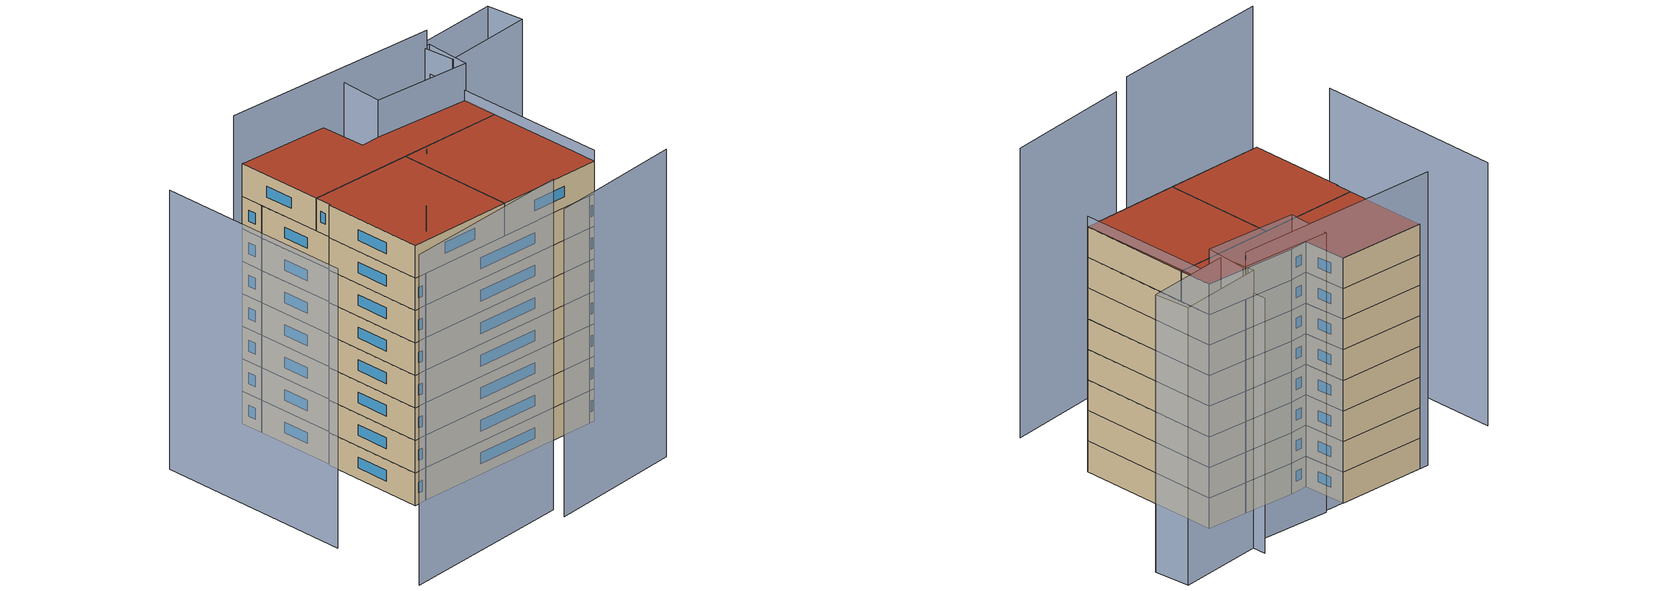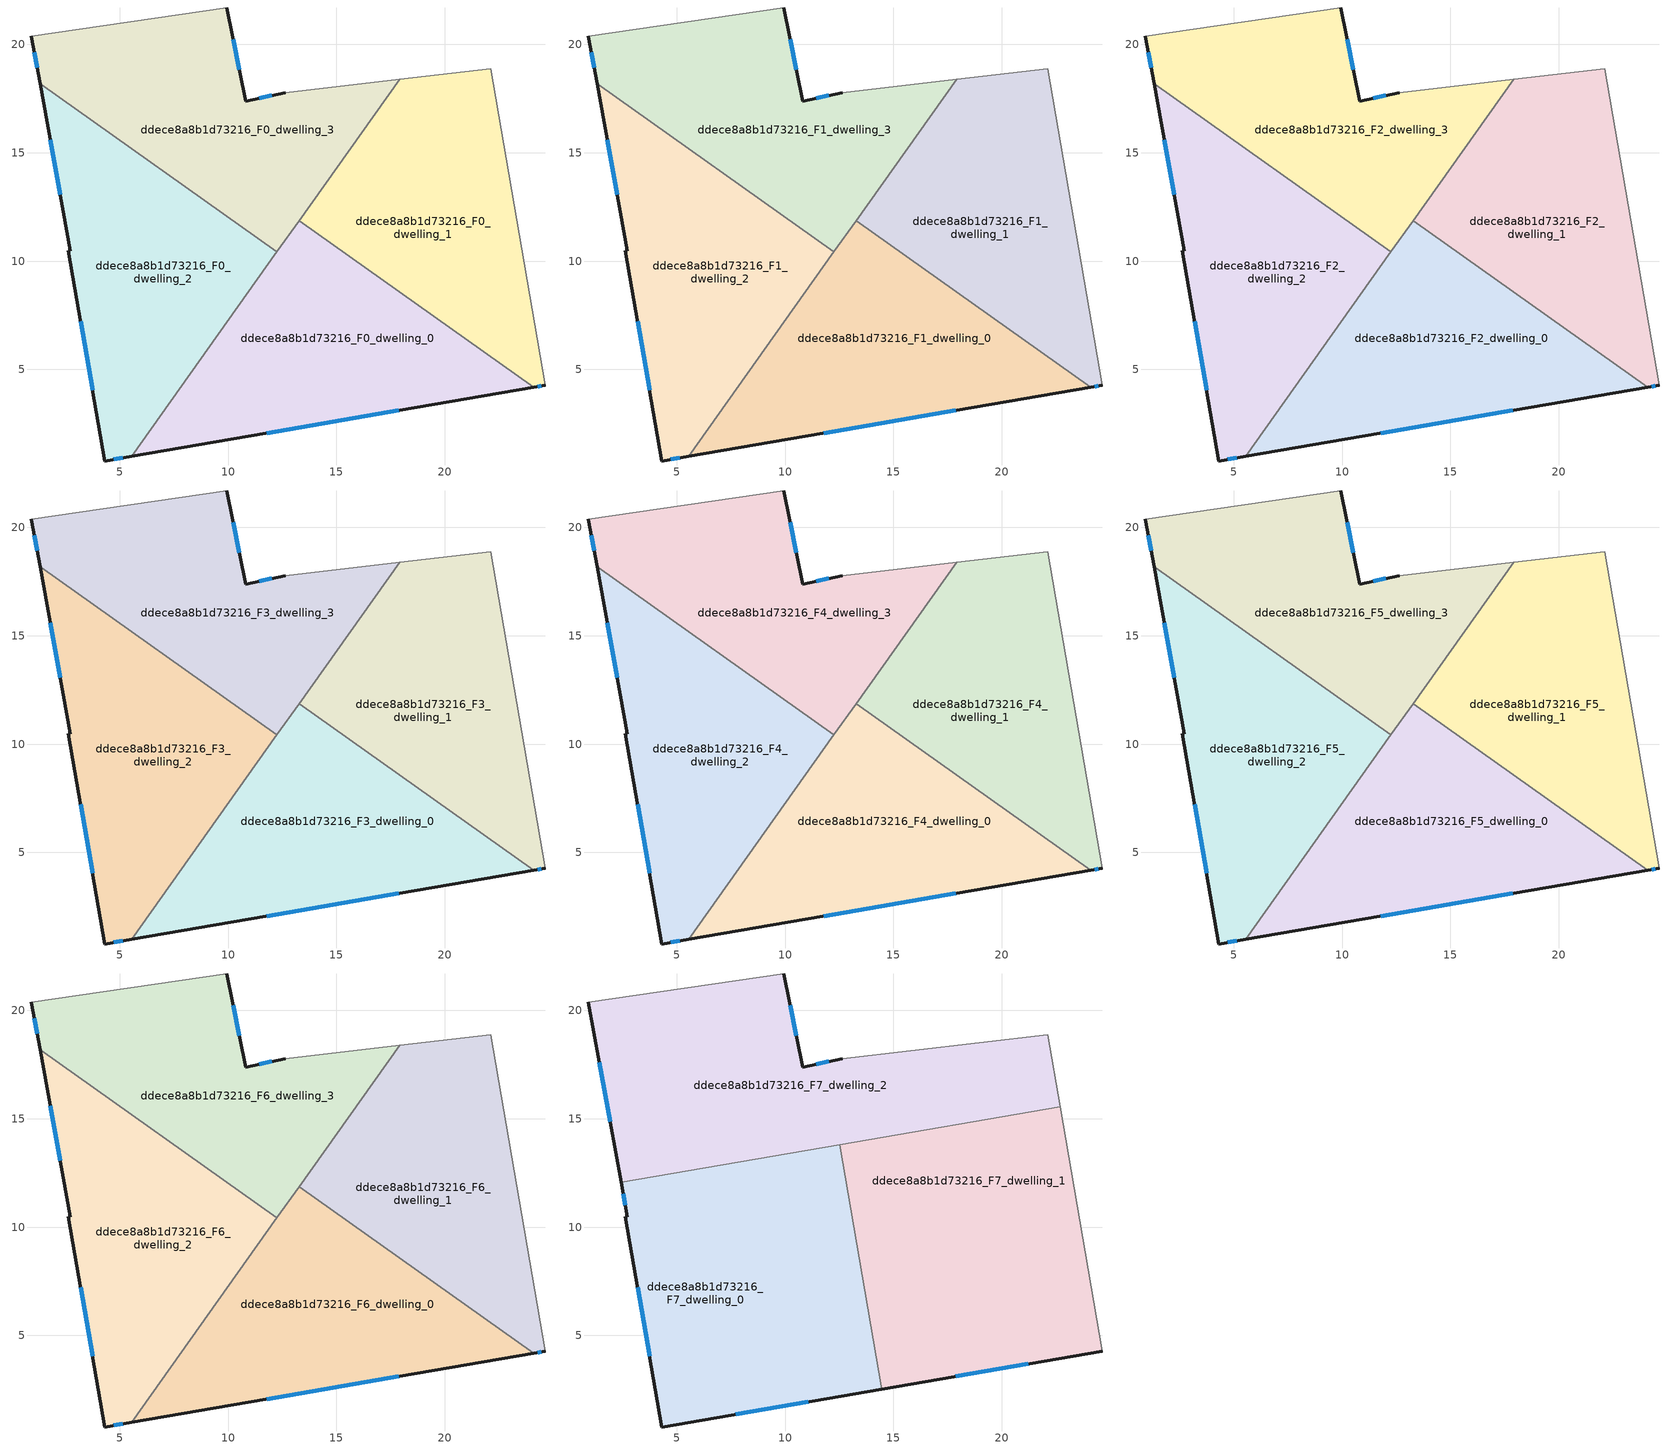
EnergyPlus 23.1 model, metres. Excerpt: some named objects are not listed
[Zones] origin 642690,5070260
ddece8a8b1d73216_F0_dwelling_0
 floor ground (EU_floor_Construction): 24.11,4.18 5.56,0.99 13.28,11.87 z0
 wall outside (EU_wall_Construction): 5.56,0.99 24.11,4.18 z0:3
 wall to ddece8a8b1d73216_F0_dwelling_1 (EU_wall_Construction): 24.11,4.18 13.28,11.87 z0:3
 wall to ddece8a8b1d73216_F0_dwelling_2 (EU_wall_Construction): 12.26,10.42 5.56,0.99 z0:3
 wall to ddece8a8b1d73216_F0_dwelling_3 (EU_wall_Construction): 13.28,11.87 12.26,10.42 z0:3
 window (EU_Window_Construction): 11.78,2.06 17.89,3.11 z1.01:1.99
ddece8a8b1d73216_F0_dwelling_1
 floor ground (EU_floor_Construction): 22.14,18.88 24.63,4.27 24.11,4.18 13.28,11.87 17.91,18.39 z0
 wall outside (EU_wall_Construction): 24.11,4.18 24.63,4.27 z0:3
 wall adiabatic (EU_wall_Construction): 24.63,4.27 22.14,18.88 17.91,18.39 z0:3
 wall to ddece8a8b1d73216_F0_dwelling_3 (EU_wall_Construction): 17.91,18.39 13.28,11.87 z0:3
 window (EU_Window_Construction): 24.28,4.21 24.46,4.24 z1.01:1.99
ddece8a8b1d73216_F0_dwelling_2
 floor ground (EU_floor_Construction): 12.26,10.42 5.56,0.99 4.32,0.77 2.62,10.48 2.72,10.48 1.32,18.19 z0
 wall outside (EU_wall_Construction): 1.32,18.19 2.72,10.48 2.62,10.48 4.32,0.77 5.56,0.99 z0:3
 wall to ddece8a8b1d73216_F0_dwelling_3 (EU_wall_Construction): 12.26,10.42 1.32,18.19 z0:3
 window (EU_Window_Construction): 1.79,15.6 2.25,13.06 / 4.73,0.84 5.14,0.91 / 3.19,7.22 3.75,4.03 z1.01:1.99
ddece8a8b1d73216_F0_dwelling_3
 floor ground (EU_floor_Construction): 17.91,18.39 12.26,10.42 1.32,18.19 0.92,20.39 9.93,21.68 10.83,17.38 12.63,17.78 z0
 wall outside (EU_wall_Construction): 0.92,20.39 1.32,18.19 / 12.63,17.78 10.83,17.38 9.93,21.68 z0:3
 wall adiabatic (EU_wall_Construction): 9.93,21.68 0.92,20.39 / 17.91,18.39 12.63,17.78 z0:3
 window (EU_Window_Construction): 1.05,19.65 1.19,18.93 / 10.53,18.82 10.23,20.24 / 12.02,17.65 11.43,17.52 z1.01:1.99
ddece8a8b1d73216_F1_dwelling_0
 floor to ddece8a8b1d73216_F0_dwelling_0 (EU_floor_Construction): 24.11,4.18 5.56,0.99 13.28,11.87 z3
 wall outside (EU_wall_Construction): 5.56,0.99 24.11,4.18 z3:6
 wall to ddece8a8b1d73216_F1_dwelling_1 (EU_wall_Construction): 24.11,4.18 13.28,11.87 z3:6
 wall to ddece8a8b1d73216_F1_dwelling_2 (EU_wall_Construction): 12.26,10.42 5.56,0.99 z3:6
 wall to ddece8a8b1d73216_F1_dwelling_3 (EU_wall_Construction): 13.28,11.87 12.26,10.42 z3:6
 window (EU_Window_Construction): 11.78,2.06 17.89,3.11 z4.01:4.99
ddece8a8b1d73216_F1_dwelling_1
 floor to ddece8a8b1d73216_F0_dwelling_1 (EU_floor_Construction): 22.14,18.88 24.63,4.27 24.11,4.18 13.28,11.87 17.91,18.39 z3
 wall outside (EU_wall_Construction): 24.11,4.18 24.63,4.27 z3:6
 wall adiabatic (EU_wall_Construction): 24.63,4.27 22.14,18.88 17.91,18.39 z3:6
 wall to ddece8a8b1d73216_F1_dwelling_3 (EU_wall_Construction): 17.91,18.39 13.28,11.87 z3:6
 window (EU_Window_Construction): 24.28,4.21 24.46,4.24 z4.01:4.99
ddece8a8b1d73216_F1_dwelling_2
 floor to ddece8a8b1d73216_F0_dwelling_2 (EU_floor_Construction): 12.26,10.42 5.56,0.99 4.32,0.77 2.62,10.48 2.72,10.48 1.32,18.19 z3
 wall outside (EU_wall_Construction): 1.32,18.19 2.72,10.48 2.62,10.48 4.32,0.77 5.56,0.99 z3:6
 wall to ddece8a8b1d73216_F1_dwelling_3 (EU_wall_Construction): 12.26,10.42 1.32,18.19 z3:6
 window (EU_Window_Construction): 1.79,15.6 2.25,13.06 / 4.73,0.84 5.14,0.91 / 3.19,7.22 3.75,4.03 z4.01:4.99
ddece8a8b1d73216_F1_dwelling_3
 floor to ddece8a8b1d73216_F0_dwelling_3 (EU_floor_Construction): 17.91,18.39 12.26,10.42 1.32,18.19 0.92,20.39 9.93,21.68 10.83,17.38 12.63,17.78 z3
 wall outside (EU_wall_Construction): 0.92,20.39 1.32,18.19 / 12.63,17.78 10.83,17.38 9.93,21.68 z3:6
 wall adiabatic (EU_wall_Construction): 9.93,21.68 0.92,20.39 / 17.91,18.39 12.63,17.78 z3:6
 window (EU_Window_Construction): 1.05,19.65 1.19,18.93 / 10.53,18.82 10.23,20.24 / 12.02,17.65 11.43,17.52 z4.01:4.99
ddece8a8b1d73216_F2_dwelling_0
 floor to ddece8a8b1d73216_F1_dwelling_0 (EU_floor_Construction): 24.11,4.18 5.56,0.99 13.28,11.87 z6
 wall outside (EU_wall_Construction): 5.56,0.99 24.11,4.18 z6:9
 wall to ddece8a8b1d73216_F2_dwelling_1 (EU_wall_Construction): 24.11,4.18 13.28,11.87 z6:9
 wall to ddece8a8b1d73216_F2_dwelling_2 (EU_wall_Construction): 12.26,10.42 5.56,0.99 z6:9
 wall to ddece8a8b1d73216_F2_dwelling_3 (EU_wall_Construction): 13.28,11.87 12.26,10.42 z6:9
 window (EU_Window_Construction): 11.78,2.06 17.89,3.11 z7.01:7.99
ddece8a8b1d73216_F2_dwelling_1
 floor to ddece8a8b1d73216_F1_dwelling_1 (EU_floor_Construction): 22.14,18.88 24.63,4.27 24.11,4.18 13.28,11.87 17.91,18.39 z6
 wall outside (EU_wall_Construction): 24.11,4.18 24.63,4.27 z6:9
 wall adiabatic (EU_wall_Construction): 24.63,4.27 22.14,18.88 17.91,18.39 z6:9
 wall to ddece8a8b1d73216_F2_dwelling_3 (EU_wall_Construction): 17.91,18.39 13.28,11.87 z6:9
 window (EU_Window_Construction): 24.28,4.21 24.46,4.24 z7.01:7.99
ddece8a8b1d73216_F2_dwelling_2
 floor to ddece8a8b1d73216_F1_dwelling_2 (EU_floor_Construction): 12.26,10.42 5.56,0.99 4.32,0.77 2.62,10.48 2.72,10.48 1.32,18.19 z6
 wall outside (EU_wall_Construction): 1.32,18.19 2.72,10.48 2.62,10.48 4.32,0.77 5.56,0.99 z6:9
 wall to ddece8a8b1d73216_F2_dwelling_3 (EU_wall_Construction): 12.26,10.42 1.32,18.19 z6:9
 window (EU_Window_Construction): 1.79,15.6 2.25,13.06 / 4.73,0.84 5.14,0.91 / 3.19,7.22 3.75,4.03 z7.01:7.99
ddece8a8b1d73216_F2_dwelling_3
 floor to ddece8a8b1d73216_F1_dwelling_3 (EU_floor_Construction): 17.91,18.39 12.26,10.42 1.32,18.19 0.92,20.39 9.93,21.68 10.83,17.38 12.63,17.78 z6
 wall outside (EU_wall_Construction): 0.92,20.39 1.32,18.19 / 12.63,17.78 10.83,17.38 9.93,21.68 z6:9
 wall adiabatic (EU_wall_Construction): 9.93,21.68 0.92,20.39 / 17.91,18.39 12.63,17.78 z6:9
 window (EU_Window_Construction): 1.05,19.65 1.19,18.93 / 10.53,18.82 10.23,20.24 / 12.02,17.65 11.43,17.52 z7.01:7.99
ddece8a8b1d73216_F3_dwelling_0
 floor to ddece8a8b1d73216_F2_dwelling_0 (EU_floor_Construction): 24.11,4.18 5.56,0.99 13.28,11.87 z9
 wall outside (EU_wall_Construction): 5.56,0.99 24.11,4.18 z9:12
 wall to ddece8a8b1d73216_F3_dwelling_1 (EU_wall_Construction): 24.11,4.18 13.28,11.87 z9:12
 wall to ddece8a8b1d73216_F3_dwelling_2 (EU_wall_Construction): 12.26,10.42 5.56,0.99 z9:12
 wall to ddece8a8b1d73216_F3_dwelling_3 (EU_wall_Construction): 13.28,11.87 12.26,10.42 z9:12
 window (EU_Window_Construction): 11.78,2.06 17.89,3.11 z10.01:10.99
ddece8a8b1d73216_F3_dwelling_1
 floor to ddece8a8b1d73216_F2_dwelling_1 (EU_floor_Construction): 22.14,18.88 24.63,4.27 24.11,4.18 13.28,11.87 17.91,18.39 z9
 wall outside (EU_wall_Construction): 24.11,4.18 24.63,4.27 z9:12
 wall adiabatic (EU_wall_Construction): 24.63,4.27 22.14,18.88 17.91,18.39 z9:12
 wall to ddece8a8b1d73216_F3_dwelling_3 (EU_wall_Construction): 17.91,18.39 13.28,11.87 z9:12
 window (EU_Window_Construction): 24.28,4.21 24.46,4.24 z10.01:10.99
ddece8a8b1d73216_F3_dwelling_2
 floor to ddece8a8b1d73216_F2_dwelling_2 (EU_floor_Construction): 12.26,10.42 5.56,0.99 4.32,0.77 2.62,10.48 2.72,10.48 1.32,18.19 z9
 wall outside (EU_wall_Construction): 1.32,18.19 2.72,10.48 2.62,10.48 4.32,0.77 5.56,0.99 z9:12
 wall to ddece8a8b1d73216_F3_dwelling_3 (EU_wall_Construction): 12.26,10.42 1.32,18.19 z9:12
 window (EU_Window_Construction): 1.79,15.6 2.25,13.06 / 4.73,0.84 5.14,0.91 / 3.19,7.22 3.75,4.03 z10.01:10.99
ddece8a8b1d73216_F3_dwelling_3
 floor to ddece8a8b1d73216_F2_dwelling_3 (EU_floor_Construction): 17.91,18.39 12.26,10.42 1.32,18.19 0.92,20.39 9.93,21.68 10.83,17.38 12.63,17.78 z9
 wall outside (EU_wall_Construction): 0.92,20.39 1.32,18.19 / 12.63,17.78 10.83,17.38 9.93,21.68 z9:12
 wall adiabatic (EU_wall_Construction): 9.93,21.68 0.92,20.39 / 17.91,18.39 12.63,17.78 z9:12
 window (EU_Window_Construction): 1.05,19.65 1.19,18.93 / 10.53,18.82 10.23,20.24 / 12.02,17.65 11.43,17.52 z10.01:10.99
ddece8a8b1d73216_F4_dwelling_0
 floor to ddece8a8b1d73216_F3_dwelling_0 (EU_floor_Construction): 24.11,4.18 5.56,0.99 13.28,11.87 z12
 wall outside (EU_wall_Construction): 5.56,0.99 24.11,4.18 z12:15
 wall to ddece8a8b1d73216_F4_dwelling_1 (EU_wall_Construction): 24.11,4.18 13.28,11.87 z12:15
 wall to ddece8a8b1d73216_F4_dwelling_2 (EU_wall_Construction): 12.26,10.42 5.56,0.99 z12:15
 wall to ddece8a8b1d73216_F4_dwelling_3 (EU_wall_Construction): 13.28,11.87 12.26,10.42 z12:15
 window (EU_Window_Construction): 11.78,2.06 17.89,3.11 z13.01:13.99
ddece8a8b1d73216_F4_dwelling_1
 floor to ddece8a8b1d73216_F3_dwelling_1 (EU_floor_Construction): 22.14,18.88 24.63,4.27 24.11,4.18 13.28,11.87 17.91,18.39 z12
 wall outside (EU_wall_Construction): 24.11,4.18 24.63,4.27 z12:15
 wall adiabatic (EU_wall_Construction): 24.63,4.27 22.14,18.88 17.91,18.39 z12:15
 wall to ddece8a8b1d73216_F4_dwelling_3 (EU_wall_Construction): 17.91,18.39 13.28,11.87 z12:15
 window (EU_Window_Construction): 24.28,4.21 24.46,4.24 z13.01:13.99
ddece8a8b1d73216_F4_dwelling_2
 floor to ddece8a8b1d73216_F3_dwelling_2 (EU_floor_Construction): 12.26,10.42 5.56,0.99 4.32,0.77 2.62,10.48 2.72,10.48 1.32,18.19 z12
 wall outside (EU_wall_Construction): 1.32,18.19 2.72,10.48 2.62,10.48 4.32,0.77 5.56,0.99 z12:15
 wall to ddece8a8b1d73216_F4_dwelling_3 (EU_wall_Construction): 12.26,10.42 1.32,18.19 z12:15
 window (EU_Window_Construction): 1.79,15.6 2.25,13.06 / 4.73,0.84 5.14,0.91 / 3.19,7.22 3.75,4.03 z13.01:13.99
ddece8a8b1d73216_F4_dwelling_3
 floor to ddece8a8b1d73216_F3_dwelling_3 (EU_floor_Construction): 17.91,18.39 12.26,10.42 1.32,18.19 0.92,20.39 9.93,21.68 10.83,17.38 12.63,17.78 z12
 wall outside (EU_wall_Construction): 0.92,20.39 1.32,18.19 / 12.63,17.78 10.83,17.38 9.93,21.68 z12:15
 wall adiabatic (EU_wall_Construction): 9.93,21.68 0.92,20.39 / 17.91,18.39 12.63,17.78 z12:15
 window (EU_Window_Construction): 1.05,19.65 1.19,18.93 / 10.53,18.82 10.23,20.24 / 12.02,17.65 11.43,17.52 z13.01:13.99
ddece8a8b1d73216_F5_dwelling_0
 floor to ddece8a8b1d73216_F4_dwelling_0 (EU_floor_Construction): 24.11,4.18 5.56,0.99 13.28,11.87 z15
 wall outside (EU_wall_Construction): 5.56,0.99 24.11,4.18 z15:18
 wall to ddece8a8b1d73216_F5_dwelling_1 (EU_wall_Construction): 24.11,4.18 13.28,11.87 z15:18
 wall to ddece8a8b1d73216_F5_dwelling_2 (EU_wall_Construction): 12.26,10.42 5.56,0.99 z15:18
 wall to ddece8a8b1d73216_F5_dwelling_3 (EU_wall_Construction): 13.28,11.87 12.26,10.42 z15:18
 window (EU_Window_Construction): 11.78,2.06 17.89,3.11 z16.01:16.99
ddece8a8b1d73216_F5_dwelling_1
 floor to ddece8a8b1d73216_F4_dwelling_1 (EU_floor_Construction): 22.14,18.88 24.63,4.27 24.11,4.18 13.28,11.87 17.91,18.39 z15
 wall outside (EU_wall_Construction): 24.11,4.18 24.63,4.27 z15:18
 wall adiabatic (EU_wall_Construction): 24.63,4.27 22.14,18.88 17.91,18.39 z15:18
 wall to ddece8a8b1d73216_F5_dwelling_3 (EU_wall_Construction): 17.91,18.39 13.28,11.87 z15:18
 window (EU_Window_Construction): 24.28,4.21 24.46,4.24 z16.01:16.99
ddece8a8b1d73216_F5_dwelling_2
 floor to ddece8a8b1d73216_F4_dwelling_2 (EU_floor_Construction): 12.26,10.42 5.56,0.99 4.32,0.77 2.62,10.48 2.72,10.48 1.32,18.19 z15
 wall outside (EU_wall_Construction): 1.32,18.19 2.72,10.48 2.62,10.48 4.32,0.77 5.56,0.99 z15:18
 wall to ddece8a8b1d73216_F5_dwelling_3 (EU_wall_Construction): 12.26,10.42 1.32,18.19 z15:18
 window (EU_Window_Construction): 1.79,15.6 2.25,13.06 / 4.73,0.84 5.14,0.91 / 3.19,7.22 3.75,4.03 z16.01:16.99
ddece8a8b1d73216_F5_dwelling_3
 floor to ddece8a8b1d73216_F4_dwelling_3 (EU_floor_Construction): 17.91,18.39 12.26,10.42 1.32,18.19 0.92,20.39 9.93,21.68 10.83,17.38 12.63,17.78 z15
 wall outside (EU_wall_Construction): 0.92,20.39 1.32,18.19 / 12.63,17.78 10.83,17.38 9.93,21.68 z15:18
 wall adiabatic (EU_wall_Construction): 9.93,21.68 0.92,20.39 / 17.91,18.39 12.63,17.78 z15:18
 window (EU_Window_Construction): 1.05,19.65 1.19,18.93 / 10.53,18.82 10.23,20.24 / 12.02,17.65 11.43,17.52 z16.01:16.99
ddece8a8b1d73216_F6_dwelling_0
 floor to ddece8a8b1d73216_F5_dwelling_0 (EU_floor_Construction): 24.11,4.18 5.56,0.99 13.28,11.87 z18
 wall outside (EU_wall_Construction): 5.56,0.99 24.11,4.18 z18:21
 wall to ddece8a8b1d73216_F6_dwelling_1 (EU_wall_Construction): 24.11,4.18 13.28,11.87 z18:21
 wall to ddece8a8b1d73216_F6_dwelling_2 (EU_wall_Construction): 12.26,10.42 5.56,0.99 z18:21
 wall to ddece8a8b1d73216_F6_dwelling_3 (EU_wall_Construction): 13.28,11.87 12.26,10.42 z18:21
 window (EU_Window_Construction): 11.78,2.06 17.89,3.11 z19.01:19.99
 ceiling adiabatic (EU_roof_Construction): 14.47,2.52 12.95,11.4 5.56,0.99 z21
ddece8a8b1d73216_F6_dwelling_1
 floor to ddece8a8b1d73216_F5_dwelling_1 (EU_floor_Construction): 22.14,18.88 24.63,4.27 24.11,4.18 13.28,11.87 17.91,18.39 z18
 wall outside (EU_wall_Construction): 24.11,4.18 24.63,4.27 z18:21
 wall adiabatic (EU_wall_Construction): 24.63,4.27 22.14,18.88 17.91,18.39 z18:21
 wall to ddece8a8b1d73216_F6_dwelling_3 (EU_wall_Construction): 17.91,18.39 13.28,11.87 z18:21
 window (EU_Window_Construction): 24.28,4.21 24.46,4.24 z19.01:19.99
ddece8a8b1d73216_F6_dwelling_2
 floor to ddece8a8b1d73216_F5_dwelling_2 (EU_floor_Construction): 12.26,10.42 5.56,0.99 4.32,0.77 2.62,10.48 2.72,10.48 1.32,18.19 z18
 wall outside (EU_wall_Construction): 1.32,18.19 2.72,10.48 2.62,10.48 4.32,0.77 5.56,0.99 z18:21
 wall to ddece8a8b1d73216_F6_dwelling_3 (EU_wall_Construction): 12.26,10.42 1.32,18.19 z18:21
 window (EU_Window_Construction): 1.79,15.6 2.25,13.06 / 4.73,0.84 5.14,0.91 / 3.19,7.22 3.75,4.03 z19.01:19.99
ddece8a8b1d73216_F6_dwelling_3
 floor to ddece8a8b1d73216_F5_dwelling_3 (EU_floor_Construction): 17.91,18.39 12.26,10.42 1.32,18.19 0.92,20.39 9.93,21.68 10.83,17.38 12.63,17.78 z18
 wall outside (EU_wall_Construction): 0.92,20.39 1.32,18.19 / 12.63,17.78 10.83,17.38 9.93,21.68 z18:21
 wall adiabatic (EU_wall_Construction): 9.93,21.68 0.92,20.39 / 17.91,18.39 12.63,17.78 z18:21
 window (EU_Window_Construction): 1.05,19.65 1.19,18.93 / 10.53,18.82 10.23,20.24 / 12.02,17.65 11.43,17.52 z19.01:19.99
ddece8a8b1d73216_F7_dwelling_0
 floor to ddece8a8b1d73216_F6_dwelling_2 (EU_floor_Construction): 12.26,10.42 5.56,0.99 4.32,0.77 2.62,10.48 2.72,10.48 2.43,12.08 8.47,13.11 z21
 floor to ddece8a8b1d73216_F6_dwelling_3 (EU_floor_Construction): 12.54,13.81 12.95,11.4 12.26,10.42 8.47,13.11 z21
 floor adiabatic (EU_floor_Construction): 12.95,11.4 14.47,2.52 4.32,0.77 5.56,0.99 z21
 wall outside (EU_wall_Construction): 2.43,12.08 2.72,10.48 2.62,10.48 4.32,0.77 14.47,2.52 z21:24
 wall to ddece8a8b1d73216_F7_dwelling_1 (EU_wall_Construction): 14.47,2.52 12.54,13.81 z21:24
 wall to ddece8a8b1d73216_F7_dwelling_2 (EU_wall_Construction): 12.54,13.81 2.43,12.08 z21:24
 window (EU_Window_Construction): 2.53,11.54 2.62,11.01 / 7.72,1.36 11.07,1.93 / 3.19,7.22 3.75,4.03 z22.01:22.99
 roof outside (EU_roof_Construction): 14.47,2.52 12.54,13.81 2.43,12.08 2.72,10.48 2.62,10.48 4.32,0.77 z24
ddece8a8b1d73216_F7_dwelling_1
 floor to ddece8a8b1d73216_F6_dwelling_0 (EU_floor_Construction): 24.11,4.18 14.47,2.52 12.95,11.4 13.28,11.87 z21
 floor to ddece8a8b1d73216_F6_dwelling_1 (EU_floor_Construction): 22.7,15.55 24.63,4.27 24.11,4.18 13.28,11.87 14.96,14.23 z21
 floor to ddece8a8b1d73216_F6_dwelling_3 (EU_floor_Construction): 14.96,14.23 12.95,11.4 12.54,13.81 z21
 wall outside (EU_wall_Construction): 14.47,2.52 24.63,4.27 z21:24
 wall adiabatic (EU_wall_Construction): 24.63,4.27 22.7,15.55 z21:24
 wall to ddece8a8b1d73216_F7_dwelling_2 (EU_wall_Construction): 22.7,15.55 12.54,13.81 z21:24
 window (EU_Window_Construction): 17.88,3.11 21.23,3.68 z22.01:22.99
 roof outside (EU_roof_Construction): 24.63,4.27 22.7,15.55 12.54,13.81 14.47,2.52 z24
ddece8a8b1d73216_F7_dwelling_2
 floor to ddece8a8b1d73216_F6_dwelling_1 (EU_floor_Construction): 22.14,18.88 22.7,15.55 14.96,14.23 17.91,18.39 z21
 floor to ddece8a8b1d73216_F6_dwelling_3 (EU_floor_Construction): 17.91,18.39 14.96,14.23 8.47,13.11 1.32,18.19 0.92,20.39 9.93,21.68 10.83,17.38 12.63,17.78 z21
 floor to ddece8a8b1d73216_F6_dwelling_2 (EU_floor_Construction): 8.47,13.11 2.43,12.08 1.32,18.19 z21
 wall outside (EU_wall_Construction): 0.92,20.39 2.43,12.08 / 12.63,17.78 10.83,17.38 9.93,21.68 z21:24
 wall adiabatic (EU_wall_Construction): 22.7,15.55 22.14,18.88 12.63,17.78 / 9.93,21.68 0.92,20.39 z21:24
 window (EU_Window_Construction): 1.43,17.6 1.92,14.86 / 10.53,18.82 10.23,20.24 / 12.02,17.65 11.43,17.52 z22.01:22.99
 roof outside (EU_roof_Construction): 22.7,15.55 22.14,18.88 12.63,17.78 10.83,17.38 9.93,21.68 0.92,20.39 2.43,12.08 z24
shading: -3.29,-10.63 13.09,-6.32 z0:30.5; 13.12,-7.84 25.87,-4.13 z0:28.4; 24.64,4.26 20.79,25.33 z0:25; 22.14,18.88 12.63,17.78 / 12.63,17.78 12.12,22.22 / 12.12,22.22 21.62,23.32 / 21.62,23.32 22.14,18.88 z0:27.4; 20.94,23.9 29.53,26.23 / 29.53,26.23 30.48,22.73 / 30.48,22.73 21.89,20.4 / 21.89,20.4 20.94,23.9 z0:27.2; 21.34,23.28 -0.02,20.25 z0:28.8; -8.41,17.35 -5.09,-1.63 z0:25.8
[Building]
EU S2 Campaign: North Axis=0; Terrain=City; Solar Distribution=FullExterior
[Site:Location]
Lyon-Bron: Latitude=45.75; Longitude=5; Time Zone=1; Elevation=198
[SizingPeriod:WeatherFileDays]
AnnualSizingPeriod: Begin Month=1; Begin Day of Month=1; End Month=12; End Day of Month=31; Day of Week for Start Day=Monday; Use Weather File Daylight Saving Period=No; Use Weather File Rain and Snow Indicators=No
[MATERIAL]
EU_InternalMass_Material: Roughness=MediumRough; Thickness=0.1; Conductivity=1; Density=1800; Specific Heat=900; Thermal Absorptance=0.9; Solar Absorptance=0.7; Visible Absorptance=0.7
[MATERIAL:NOMASS] Roughness=MediumRough; Thermal Absorptance=0.9; Solar Absorptance=0.7; Visible Absorptance=0.7
Name | Thermal Resistance
EU_wall_NoMass | 2.13739
EU_roof_NoMass | 2.58516
EU_floor_NoMass | 2.09377
[WINDOWMATERIAL:SIMPLEGLAZINGSYSTEM]
EU_Window_SimpleGlazing: UFactor=1.70574; Solar Heat Gain Coefficient=0.63; Visible Transmittance=0.63
[CONSTRUCTION]
EU_wall_Construction: EU_wall_NoMass
EU_roof_Construction: EU_roof_NoMass
EU_floor_Construction: EU_floor_NoMass
EU_InternalMass_Construction: EU_InternalMass_Material
EU_Window_Construction: EU_Window_SimpleGlazing
[ZONE] Type=1; Multiplier=1; Ceiling Height=autocalculate; Floor Area=autocalculate; Part of Total Floor Area=Yes
Name | Volume
ddece8a8b1d73216_F0_dwelling_0; ddece8a8b1d73216_F1_dwelling_0; ddece8a8b1d73216_F2_dwelling_0; ddece8a8b1d73216_F3_dwelling_0; ddece8a8b1d73216_F4_dwelling_0; ddece8a8b1d73216_F5_dwelling_0; ddece8a8b1d73216_F6_dwelling_0 | 265.809
ddece8a8b1d73216_F7_dwelling_0 | 354.404
ddece8a8b1d73216_F0_dwelling_1; ddece8a8b1d73216_F1_dwelling_1; ddece8a8b1d73216_F2_dwelling_1; ddece8a8b1d73216_F3_dwelling_1; ddece8a8b1d73216_F4_dwelling_1; ddece8a8b1d73216_F5_dwelling_1; ddece8a8b1d73216_F6_dwelling_1 | 265.81
ddece8a8b1d73216_F7_dwelling_1 | 354.42
ddece8a8b1d73216_F0_dwelling_2; ddece8a8b1d73216_F1_dwelling_2; ddece8a8b1d73216_F2_dwelling_2; ddece8a8b1d73216_F3_dwelling_2; ddece8a8b1d73216_F4_dwelling_2; ddece8a8b1d73216_F5_dwelling_2; ddece8a8b1d73216_F6_dwelling_2 | 265.792
ddece8a8b1d73216_F7_dwelling_2 | 354.426
ddece8a8b1d73216_F0_dwelling_3; ddece8a8b1d73216_F1_dwelling_3; ddece8a8b1d73216_F2_dwelling_3; ddece8a8b1d73216_F3_dwelling_3; ddece8a8b1d73216_F4_dwelling_3; ddece8a8b1d73216_F5_dwelling_3; ddece8a8b1d73216_F6_dwelling_3 | 265.813
[INTERNALMASS] Construction=EU_InternalMass_Construction
Name | Zone or ZoneList | Surface Area
ddece8a8b1d73216_F0_dwelling_0_EU_InternalMass | ddece8a8b1d73216_F0_dwelling_0 | 88.603
ddece8a8b1d73216_F0_dwelling_1_EU_InternalMass | ddece8a8b1d73216_F0_dwelling_1 | 88.6034
ddece8a8b1d73216_F0_dwelling_2_EU_InternalMass | ddece8a8b1d73216_F0_dwelling_2 | 88.5973
ddece8a8b1d73216_F0_dwelling_3_EU_InternalMass | ddece8a8b1d73216_F0_dwelling_3 | 88.6043
ddece8a8b1d73216_F1_dwelling_0_EU_InternalMass | ddece8a8b1d73216_F1_dwelling_0 | 88.603
ddece8a8b1d73216_F1_dwelling_1_EU_InternalMass | ddece8a8b1d73216_F1_dwelling_1 | 88.6034
ddece8a8b1d73216_F1_dwelling_2_EU_InternalMass | ddece8a8b1d73216_F1_dwelling_2 | 88.5973
ddece8a8b1d73216_F1_dwelling_3_EU_InternalMass | ddece8a8b1d73216_F1_dwelling_3 | 88.6043
ddece8a8b1d73216_F2_dwelling_0_EU_InternalMass | ddece8a8b1d73216_F2_dwelling_0 | 88.603
ddece8a8b1d73216_F2_dwelling_1_EU_InternalMass | ddece8a8b1d73216_F2_dwelling_1 | 88.6034
ddece8a8b1d73216_F2_dwelling_2_EU_InternalMass | ddece8a8b1d73216_F2_dwelling_2 | 88.5973
ddece8a8b1d73216_F2_dwelling_3_EU_InternalMass | ddece8a8b1d73216_F2_dwelling_3 | 88.6043
ddece8a8b1d73216_F3_dwelling_0_EU_InternalMass | ddece8a8b1d73216_F3_dwelling_0 | 88.603
ddece8a8b1d73216_F3_dwelling_1_EU_InternalMass | ddece8a8b1d73216_F3_dwelling_1 | 88.6034
ddece8a8b1d73216_F3_dwelling_2_EU_InternalMass | ddece8a8b1d73216_F3_dwelling_2 | 88.5973
ddece8a8b1d73216_F3_dwelling_3_EU_InternalMass | ddece8a8b1d73216_F3_dwelling_3 | 88.6043
ddece8a8b1d73216_F4_dwelling_0_EU_InternalMass | ddece8a8b1d73216_F4_dwelling_0 | 88.603
ddece8a8b1d73216_F4_dwelling_1_EU_InternalMass | ddece8a8b1d73216_F4_dwelling_1 | 88.6034
ddece8a8b1d73216_F4_dwelling_2_EU_InternalMass | ddece8a8b1d73216_F4_dwelling_2 | 88.5973
ddece8a8b1d73216_F4_dwelling_3_EU_InternalMass | ddece8a8b1d73216_F4_dwelling_3 | 88.6043
ddece8a8b1d73216_F5_dwelling_0_EU_InternalMass | ddece8a8b1d73216_F5_dwelling_0 | 88.603
ddece8a8b1d73216_F5_dwelling_1_EU_InternalMass | ddece8a8b1d73216_F5_dwelling_1 | 88.6034
ddece8a8b1d73216_F5_dwelling_2_EU_InternalMass | ddece8a8b1d73216_F5_dwelling_2 | 88.5973
ddece8a8b1d73216_F5_dwelling_3_EU_InternalMass | ddece8a8b1d73216_F5_dwelling_3 | 88.6043
ddece8a8b1d73216_F6_dwelling_0_EU_InternalMass | ddece8a8b1d73216_F6_dwelling_0 | 88.603
ddece8a8b1d73216_F6_dwelling_1_EU_InternalMass | ddece8a8b1d73216_F6_dwelling_1 | 88.6034
ddece8a8b1d73216_F6_dwelling_2_EU_InternalMass | ddece8a8b1d73216_F6_dwelling_2 | 88.5973
ddece8a8b1d73216_F6_dwelling_3_EU_InternalMass | ddece8a8b1d73216_F6_dwelling_3 | 88.6043
ddece8a8b1d73216_F7_dwelling_0_EU_InternalMass | ddece8a8b1d73216_F7_dwelling_0 | 118.136
ddece8a8b1d73216_F7_dwelling_1_EU_InternalMass | ddece8a8b1d73216_F7_dwelling_1 | 118.141
ddece8a8b1d73216_F7_dwelling_2_EU_InternalMass | ddece8a8b1d73216_F7_dwelling_2 | 118.142
[OTHEREQUIPMENT] Fuel Type=Electricity; Design Level Calculation Method=Watts/Area; Power per Zone Floor Area=1; Fraction Latent=0; Fraction Radiant=0; Fraction Lost=0; Carbon Dioxide Generation Rate=0; EndUse Subcategory=EU_Step8_InternalGains
Name | Zone or ZoneList or Space or SpaceList | Schedule
EU_Step8_InternalGain_ddece8a8b1d73216_F0_dwelling_0_f000 | ddece8a8b1d73216_F0_dwelling_0 | EU_Step8_GainSchedule_ddece8a8b1d73216_F0_dwelling_0_f000
EU_Step8_InternalGain_ddece8a8b1d73216_F0_dwelling_1_f000 | ddece8a8b1d73216_F0_dwelling_1 | EU_Step8_GainSchedule_ddece8a8b1d73216_F0_dwelling_1_f000
EU_Step8_InternalGain_ddece8a8b1d73216_F0_dwelling_2_f000 | ddece8a8b1d73216_F0_dwelling_2 | EU_Step8_GainSchedule_ddece8a8b1d73216_F0_dwelling_2_f000
EU_Step8_InternalGain_ddece8a8b1d73216_F0_dwelling_3_f000 | ddece8a8b1d73216_F0_dwelling_3 | EU_Step8_GainSchedule_ddece8a8b1d73216_F0_dwelling_3_f000
EU_Step8_InternalGain_ddece8a8b1d73216_F1_dwelling_0_f000 | ddece8a8b1d73216_F1_dwelling_0 | EU_Step8_GainSchedule_ddece8a8b1d73216_F1_dwelling_0_f000
EU_Step8_InternalGain_ddece8a8b1d73216_F1_dwelling_1_f000 | ddece8a8b1d73216_F1_dwelling_1 | EU_Step8_GainSchedule_ddece8a8b1d73216_F1_dwelling_1_f000
EU_Step8_InternalGain_ddece8a8b1d73216_F1_dwelling_2_f000 | ddece8a8b1d73216_F1_dwelling_2 | EU_Step8_GainSchedule_ddece8a8b1d73216_F1_dwelling_2_f000
EU_Step8_InternalGain_ddece8a8b1d73216_F1_dwelling_3_f000 | ddece8a8b1d73216_F1_dwelling_3 | EU_Step8_GainSchedule_ddece8a8b1d73216_F1_dwelling_3_f000
EU_Step8_InternalGain_ddece8a8b1d73216_F2_dwelling_0_f000 | ddece8a8b1d73216_F2_dwelling_0 | EU_Step8_GainSchedule_ddece8a8b1d73216_F2_dwelling_0_f000
EU_Step8_InternalGain_ddece8a8b1d73216_F2_dwelling_1_f000 | ddece8a8b1d73216_F2_dwelling_1 | EU_Step8_GainSchedule_ddece8a8b1d73216_F2_dwelling_1_f000
EU_Step8_InternalGain_ddece8a8b1d73216_F2_dwelling_2_f000 | ddece8a8b1d73216_F2_dwelling_2 | EU_Step8_GainSchedule_ddece8a8b1d73216_F2_dwelling_2_f000
EU_Step8_InternalGain_ddece8a8b1d73216_F2_dwelling_3_f000 | ddece8a8b1d73216_F2_dwelling_3 | EU_Step8_GainSchedule_ddece8a8b1d73216_F2_dwelling_3_f000
EU_Step8_InternalGain_ddece8a8b1d73216_F3_dwelling_0_f000 | ddece8a8b1d73216_F3_dwelling_0 | EU_Step8_GainSchedule_ddece8a8b1d73216_F3_dwelling_0_f000
EU_Step8_InternalGain_ddece8a8b1d73216_F3_dwelling_1_f000 | ddece8a8b1d73216_F3_dwelling_1 | EU_Step8_GainSchedule_ddece8a8b1d73216_F3_dwelling_1_f000
EU_Step8_InternalGain_ddece8a8b1d73216_F3_dwelling_2_f000 | ddece8a8b1d73216_F3_dwelling_2 | EU_Step8_GainSchedule_ddece8a8b1d73216_F3_dwelling_2_f000
EU_Step8_InternalGain_ddece8a8b1d73216_F3_dwelling_3_f000 | ddece8a8b1d73216_F3_dwelling_3 | EU_Step8_GainSchedule_ddece8a8b1d73216_F3_dwelling_3_f000
EU_Step8_InternalGain_ddece8a8b1d73216_F4_dwelling_0_f000 | ddece8a8b1d73216_F4_dwelling_0 | EU_Step8_GainSchedule_ddece8a8b1d73216_F4_dwelling_0_f000
EU_Step8_InternalGain_ddece8a8b1d73216_F4_dwelling_1_f000 | ddece8a8b1d73216_F4_dwelling_1 | EU_Step8_GainSchedule_ddece8a8b1d73216_F4_dwelling_1_f000
EU_Step8_InternalGain_ddece8a8b1d73216_F4_dwelling_2_f000 | ddece8a8b1d73216_F4_dwelling_2 | EU_Step8_GainSchedule_ddece8a8b1d73216_F4_dwelling_2_f000
EU_Step8_InternalGain_ddece8a8b1d73216_F4_dwelling_3_f000 | ddece8a8b1d73216_F4_dwelling_3 | EU_Step8_GainSchedule_ddece8a8b1d73216_F4_dwelling_3_f000
EU_Step8_InternalGain_ddece8a8b1d73216_F5_dwelling_0_f000 | ddece8a8b1d73216_F5_dwelling_0 | EU_Step8_GainSchedule_ddece8a8b1d73216_F5_dwelling_0_f000
EU_Step8_InternalGain_ddece8a8b1d73216_F5_dwelling_1_f000 | ddece8a8b1d73216_F5_dwelling_1 | EU_Step8_GainSchedule_ddece8a8b1d73216_F5_dwelling_1_f000
EU_Step8_InternalGain_ddece8a8b1d73216_F5_dwelling_2_f000 | ddece8a8b1d73216_F5_dwelling_2 | EU_Step8_GainSchedule_ddece8a8b1d73216_F5_dwelling_2_f000
EU_Step8_InternalGain_ddece8a8b1d73216_F5_dwelling_3_f000 | ddece8a8b1d73216_F5_dwelling_3 | EU_Step8_GainSchedule_ddece8a8b1d73216_F5_dwelling_3_f000
EU_Step8_InternalGain_ddece8a8b1d73216_F6_dwelling_0_f000 | ddece8a8b1d73216_F6_dwelling_0 | EU_Step8_GainSchedule_ddece8a8b1d73216_F6_dwelling_0_f000
EU_Step8_InternalGain_ddece8a8b1d73216_F6_dwelling_1_f000 | ddece8a8b1d73216_F6_dwelling_1 | EU_Step8_GainSchedule_ddece8a8b1d73216_F6_dwelling_1_f000
EU_Step8_InternalGain_ddece8a8b1d73216_F6_dwelling_2_f000 | ddece8a8b1d73216_F6_dwelling_2 | EU_Step8_GainSchedule_ddece8a8b1d73216_F6_dwelling_2_f000
EU_Step8_InternalGain_ddece8a8b1d73216_F6_dwelling_3_f000 | ddece8a8b1d73216_F6_dwelling_3 | EU_Step8_GainSchedule_ddece8a8b1d73216_F6_dwelling_3_f000
EU_Step8_InternalGain_ddece8a8b1d73216_F7_dwelling_0_f000 | ddece8a8b1d73216_F7_dwelling_0 | EU_Step8_GainSchedule_ddece8a8b1d73216_F7_dwelling_0_f000
EU_Step8_InternalGain_ddece8a8b1d73216_F7_dwelling_1_f000 | ddece8a8b1d73216_F7_dwelling_1 | EU_Step8_GainSchedule_ddece8a8b1d73216_F7_dwelling_1_f000
EU_Step8_InternalGain_ddece8a8b1d73216_F7_dwelling_2_f000 | ddece8a8b1d73216_F7_dwelling_2 | EU_Step8_GainSchedule_ddece8a8b1d73216_F7_dwelling_2_f000
[ZONEVENTILATION:DESIGNFLOWRATE] Schedule=EU_AlwaysOn; Design Flow Rate Calculation Method=AirChanges/Hour; Air Changes per Hour=0.487355; Ventilation Type=Natural; Fan Pressure Rise=0; Fan Total Efficiency=1; Constant Term Coefficient=1; Temperature Term Coefficient=0; Velocity Term Coefficient=0; Velocity Squared Term Coefficient=0; Minimum Indoor Temperature=-100; Maximum Indoor Temperature=100; Delta Temperature=-100; Minimum Outdoor Temperature=-100; Maximum Outdoor Temperature=100; Maximum Wind Speed=40
Name | Zone or ZoneList or Space or SpaceList
EU_ConstantAir_ddece8a8b1d73216_F0_dwelling_0 | ddece8a8b1d73216_F0_dwelling_0
EU_ConstantAir_ddece8a8b1d73216_F0_dwelling_1 | ddece8a8b1d73216_F0_dwelling_1
EU_ConstantAir_ddece8a8b1d73216_F0_dwelling_2 | ddece8a8b1d73216_F0_dwelling_2
EU_ConstantAir_ddece8a8b1d73216_F0_dwelling_3 | ddece8a8b1d73216_F0_dwelling_3
EU_ConstantAir_ddece8a8b1d73216_F1_dwelling_0 | ddece8a8b1d73216_F1_dwelling_0
EU_ConstantAir_ddece8a8b1d73216_F1_dwelling_1 | ddece8a8b1d73216_F1_dwelling_1
EU_ConstantAir_ddece8a8b1d73216_F1_dwelling_2 | ddece8a8b1d73216_F1_dwelling_2
EU_ConstantAir_ddece8a8b1d73216_F1_dwelling_3 | ddece8a8b1d73216_F1_dwelling_3
EU_ConstantAir_ddece8a8b1d73216_F2_dwelling_0 | ddece8a8b1d73216_F2_dwelling_0
EU_ConstantAir_ddece8a8b1d73216_F2_dwelling_1 | ddece8a8b1d73216_F2_dwelling_1
EU_ConstantAir_ddece8a8b1d73216_F2_dwelling_2 | ddece8a8b1d73216_F2_dwelling_2
EU_ConstantAir_ddece8a8b1d73216_F2_dwelling_3 | ddece8a8b1d73216_F2_dwelling_3
EU_ConstantAir_ddece8a8b1d73216_F3_dwelling_0 | ddece8a8b1d73216_F3_dwelling_0
EU_ConstantAir_ddece8a8b1d73216_F3_dwelling_1 | ddece8a8b1d73216_F3_dwelling_1
EU_ConstantAir_ddece8a8b1d73216_F3_dwelling_2 | ddece8a8b1d73216_F3_dwelling_2
EU_ConstantAir_ddece8a8b1d73216_F3_dwelling_3 | ddece8a8b1d73216_F3_dwelling_3
EU_ConstantAir_ddece8a8b1d73216_F4_dwelling_0 | ddece8a8b1d73216_F4_dwelling_0
EU_ConstantAir_ddece8a8b1d73216_F4_dwelling_1 | ddece8a8b1d73216_F4_dwelling_1
EU_ConstantAir_ddece8a8b1d73216_F4_dwelling_2 | ddece8a8b1d73216_F4_dwelling_2
EU_ConstantAir_ddece8a8b1d73216_F4_dwelling_3 | ddece8a8b1d73216_F4_dwelling_3
EU_ConstantAir_ddece8a8b1d73216_F5_dwelling_0 | ddece8a8b1d73216_F5_dwelling_0
EU_ConstantAir_ddece8a8b1d73216_F5_dwelling_1 | ddece8a8b1d73216_F5_dwelling_1
EU_ConstantAir_ddece8a8b1d73216_F5_dwelling_2 | ddece8a8b1d73216_F5_dwelling_2
EU_ConstantAir_ddece8a8b1d73216_F5_dwelling_3 | ddece8a8b1d73216_F5_dwelling_3
EU_ConstantAir_ddece8a8b1d73216_F6_dwelling_0 | ddece8a8b1d73216_F6_dwelling_0
EU_ConstantAir_ddece8a8b1d73216_F6_dwelling_1 | ddece8a8b1d73216_F6_dwelling_1
EU_ConstantAir_ddece8a8b1d73216_F6_dwelling_2 | ddece8a8b1d73216_F6_dwelling_2
EU_ConstantAir_ddece8a8b1d73216_F6_dwelling_3 | ddece8a8b1d73216_F6_dwelling_3
EU_ConstantAir_ddece8a8b1d73216_F7_dwelling_0 | ddece8a8b1d73216_F7_dwelling_0
EU_ConstantAir_ddece8a8b1d73216_F7_dwelling_1 | ddece8a8b1d73216_F7_dwelling_1
EU_ConstantAir_ddece8a8b1d73216_F7_dwelling_2 | ddece8a8b1d73216_F7_dwelling_2
[HVACTEMPLATE:THERMOSTAT] Constant Heating Setpoint=20; Constant Cooling Setpoint=50
EU_HeatOnly_ddece8a8b1d73216_F0_dwelling_0; EU_HeatOnly_ddece8a8b1d73216_F0_dwelling_1; EU_HeatOnly_ddece8a8b1d73216_F0_dwelling_2
[HVACTEMPLATE:ZONE:IDEALLOADSAIRSYSTEM] System Availability Schedule=EU_AlwaysOn; Maximum Heating Supply Air Temperature=50; Minimum Cooling Supply Air Temperature=13; Maximum Heating Supply Air Humidity Ratio=0.0156; Minimum Cooling Supply Air Humidity Ratio=0.0077; Heating Limit=NoLimit; Cooling Limit=NoLimit; Heating Availability Schedule=EU_AlwaysOn; Cooling Availability Schedule=EU_CoolingOff; Dehumidification Control Type=ConstantSensibleHeatRatio; Cooling Sensible Heat Ratio=0.7; Dehumidification Setpoint=60; Humidification Control Type=None; Humidification Setpoint=30; Outdoor Air Method=None; Outdoor Air Flow Rate per Person=0.00944; Outdoor Air Flow Rate per Zone Floor Area=0; Outdoor Air Flow Rate per Zone=0; Demand Controlled Ventilation Type=None; Outdoor Air Economizer Type=NoEconomizer; Heat Recovery Type=None; Sensible Heat Recovery Effectiveness=0.7; Latent Heat Recovery Effectiveness=0.65
Name | Template Thermostat
ddece8a8b1d73216_F0_dwelling_0 | EU_HeatOnly_ddece8a8b1d73216_F0_dwelling_0
ddece8a8b1d73216_F0_dwelling_1 | EU_HeatOnly_ddece8a8b1d73216_F0_dwelling_1
ddece8a8b1d73216_F0_dwelling_2 | EU_HeatOnly_ddece8a8b1d73216_F0_dwelling_2
ddece8a8b1d73216_F0_dwelling_3 | EU_HeatOnly_ddece8a8b1d73216_F0_dwelling_3
ddece8a8b1d73216_F1_dwelling_0 | EU_HeatOnly_ddece8a8b1d73216_F1_dwelling_0
ddece8a8b1d73216_F1_dwelling_1 | EU_HeatOnly_ddece8a8b1d73216_F1_dwelling_1
ddece8a8b1d73216_F1_dwelling_2 | EU_HeatOnly_ddece8a8b1d73216_F1_dwelling_2
ddece8a8b1d73216_F1_dwelling_3 | EU_HeatOnly_ddece8a8b1d73216_F1_dwelling_3
ddece8a8b1d73216_F2_dwelling_0 | EU_HeatOnly_ddece8a8b1d73216_F2_dwelling_0
ddece8a8b1d73216_F2_dwelling_1 | EU_HeatOnly_ddece8a8b1d73216_F2_dwelling_1
ddece8a8b1d73216_F2_dwelling_2 | EU_HeatOnly_ddece8a8b1d73216_F2_dwelling_2
ddece8a8b1d73216_F2_dwelling_3 | EU_HeatOnly_ddece8a8b1d73216_F2_dwelling_3
ddece8a8b1d73216_F3_dwelling_0 | EU_HeatOnly_ddece8a8b1d73216_F3_dwelling_0
ddece8a8b1d73216_F3_dwelling_1 | EU_HeatOnly_ddece8a8b1d73216_F3_dwelling_1
ddece8a8b1d73216_F3_dwelling_2 | EU_HeatOnly_ddece8a8b1d73216_F3_dwelling_2
ddece8a8b1d73216_F3_dwelling_3 | EU_HeatOnly_ddece8a8b1d73216_F3_dwelling_3
ddece8a8b1d73216_F4_dwelling_0 | EU_HeatOnly_ddece8a8b1d73216_F4_dwelling_0
ddece8a8b1d73216_F4_dwelling_1 | EU_HeatOnly_ddece8a8b1d73216_F4_dwelling_1
ddece8a8b1d73216_F4_dwelling_2 | EU_HeatOnly_ddece8a8b1d73216_F4_dwelling_2
ddece8a8b1d73216_F4_dwelling_3 | EU_HeatOnly_ddece8a8b1d73216_F4_dwelling_3
ddece8a8b1d73216_F5_dwelling_0 | EU_HeatOnly_ddece8a8b1d73216_F5_dwelling_0
ddece8a8b1d73216_F5_dwelling_1 | EU_HeatOnly_ddece8a8b1d73216_F5_dwelling_1
ddece8a8b1d73216_F5_dwelling_2 | EU_HeatOnly_ddece8a8b1d73216_F5_dwelling_2
ddece8a8b1d73216_F5_dwelling_3 | EU_HeatOnly_ddece8a8b1d73216_F5_dwelling_3
ddece8a8b1d73216_F6_dwelling_0 | EU_HeatOnly_ddece8a8b1d73216_F6_dwelling_0
ddece8a8b1d73216_F6_dwelling_1 | EU_HeatOnly_ddece8a8b1d73216_F6_dwelling_1
ddece8a8b1d73216_F6_dwelling_2 | EU_HeatOnly_ddece8a8b1d73216_F6_dwelling_2
ddece8a8b1d73216_F6_dwelling_3 | EU_HeatOnly_ddece8a8b1d73216_F6_dwelling_3
ddece8a8b1d73216_F7_dwelling_0 | EU_HeatOnly_ddece8a8b1d73216_F7_dwelling_0
ddece8a8b1d73216_F7_dwelling_1 | EU_HeatOnly_ddece8a8b1d73216_F7_dwelling_1
ddece8a8b1d73216_F7_dwelling_2 | EU_HeatOnly_ddece8a8b1d73216_F7_dwelling_2
[SIZING:ZONE] Zone Cooling Design Supply Air Temperature Input Method=SupplyAirTemperature; Zone Cooling Design Supply Air Temperature=13; Zone Heating Design Supply Air Temperature Input Method=SupplyAirTemperature; Zone Heating Design Supply Air Temperature=50; Zone Cooling Design Supply Air Humidity Ratio=0.008; Zone Heating Design Supply Air Humidity Ratio=0.008; Cooling Design Air Flow Method=DesignDay; Cooling Design Air Flow Rate=0; Cooling Minimum Air Flow per Zone Floor Area=0.000762; Cooling Minimum Air Flow=0; Cooling Minimum Air Flow Fraction=0.2; Heating Design Air Flow Method=DesignDay; Heating Design Air Flow Rate=0; Heating Maximum Air Flow per Zone Floor Area=0.002032; Heating Maximum Air Flow=0.141576; Heating Maximum Air Flow Fraction=0.3; Account for Dedicated Outdoor Air System=No; Dedicated Outdoor Air System Control Strategy=NeutralSupplyAir; Dedicated Outdoor Air Low Setpoint Temperature for Design=autosize; Dedicated Outdoor Air High Setpoint Temperature for Design=autosize; Zone Load Sizing Method=Sensible Load Only No Latent Load; Zone Latent Cooling Design Supply Air Humidity Ratio Input Method=HumidityRatioDifference; Zone Cooling Design Supply Air Humidity Ratio Difference=0.005; Zone Latent Heating Design Supply Air Humidity Ratio Input Method=HumidityRatioDifference; Zone Humidification Design Supply Air Humidity Ratio Difference=0.005
ddece8a8b1d73216_F0_dwelling_0; ddece8a8b1d73216_F0_dwelling_1; ddece8a8b1d73216_F0_dwelling_2; ddece8a8b1d73216_F0_dwelling_3; ddece8a8b1d73216_F1_dwelling_0; ddece8a8b1d73216_F1_dwelling_1; ddece8a8b1d73216_F1_dwelling_2; ddece8a8b1d73216_F1_dwelling_3; ddece8a8b1d73216_F2_dwelling_0; ddece8a8b1d73216_F2_dwelling_1; ddece8a8b1d73216_F2_dwelling_2; ddece8a8b1d73216_F2_dwelling_3; ddece8a8b1d73216_F3_dwelling_0; ddece8a8b1d73216_F3_dwelling_1; ddece8a8b1d73216_F3_dwelling_2; ddece8a8b1d73216_F3_dwelling_3; ddece8a8b1d73216_F4_dwelling_0; ddece8a8b1d73216_F4_dwelling_1; ddece8a8b1d73216_F4_dwelling_2; ddece8a8b1d73216_F4_dwelling_3; ddece8a8b1d73216_F5_dwelling_0; ddece8a8b1d73216_F5_dwelling_1; ddece8a8b1d73216_F5_dwelling_2; ddece8a8b1d73216_F5_dwelling_3; ddece8a8b1d73216_F6_dwelling_0; ddece8a8b1d73216_F6_dwelling_1; ddece8a8b1d73216_F6_dwelling_2; ddece8a8b1d73216_F6_dwelling_3; ddece8a8b1d73216_F7_dwelling_0; ddece8a8b1d73216_F7_dwelling_1; ddece8a8b1d73216_F7_dwelling_2
[SCHEDULE:CONSTANT]
Name | Hourly Value
EU_AlwaysOn | 1
EU_CoolingOff | 0
[SCHEDULE:FILE] Column Number=1; Rows to Skip at Top=0; Number of Hours of Data=8760; Column Separator=Comma; Interpolate to Timestep=No; Minutes per Item=60; Adjust Schedule for Daylight Savings=Yes
Name | File
EU_Step8_GainSchedule_ddece8a8b1d73216_F0_dwelling_0_f000 | ../../schedules/ddece8a8b1d73216/ddece8a8b1d73216_F0_dwelling_0_f000_gain.csv
EU_Step8_GainSchedule_ddece8a8b1d73216_F0_dwelling_1_f000 | ../../schedules/ddece8a8b1d73216/ddece8a8b1d73216_F0_dwelling_1_f000_gain.csv
EU_Step8_GainSchedule_ddece8a8b1d73216_F0_dwelling_2_f000 | ../../schedules/ddece8a8b1d73216/ddece8a8b1d73216_F0_dwelling_2_f000_gain.csv
EU_Step8_GainSchedule_ddece8a8b1d73216_F0_dwelling_3_f000 | ../../schedules/ddece8a8b1d73216/ddece8a8b1d73216_F0_dwelling_3_f000_gain.csv
EU_Step8_GainSchedule_ddece8a8b1d73216_F1_dwelling_0_f000 | ../../schedules/ddece8a8b1d73216/ddece8a8b1d73216_F1_dwelling_0_f000_gain.csv
EU_Step8_GainSchedule_ddece8a8b1d73216_F1_dwelling_1_f000 | ../../schedules/ddece8a8b1d73216/ddece8a8b1d73216_F1_dwelling_1_f000_gain.csv
EU_Step8_GainSchedule_ddece8a8b1d73216_F1_dwelling_2_f000 | ../../schedules/ddece8a8b1d73216/ddece8a8b1d73216_F1_dwelling_2_f000_gain.csv
EU_Step8_GainSchedule_ddece8a8b1d73216_F1_dwelling_3_f000 | ../../schedules/ddece8a8b1d73216/ddece8a8b1d73216_F1_dwelling_3_f000_gain.csv
EU_Step8_GainSchedule_ddece8a8b1d73216_F2_dwelling_0_f000 | ../../schedules/ddece8a8b1d73216/ddece8a8b1d73216_F2_dwelling_0_f000_gain.csv
EU_Step8_GainSchedule_ddece8a8b1d73216_F2_dwelling_1_f000 | ../../schedules/ddece8a8b1d73216/ddece8a8b1d73216_F2_dwelling_1_f000_gain.csv
EU_Step8_GainSchedule_ddece8a8b1d73216_F2_dwelling_2_f000 | ../../schedules/ddece8a8b1d73216/ddece8a8b1d73216_F2_dwelling_2_f000_gain.csv
EU_Step8_GainSchedule_ddece8a8b1d73216_F2_dwelling_3_f000 | ../../schedules/ddece8a8b1d73216/ddece8a8b1d73216_F2_dwelling_3_f000_gain.csv
EU_Step8_GainSchedule_ddece8a8b1d73216_F3_dwelling_0_f000 | ../../schedules/ddece8a8b1d73216/ddece8a8b1d73216_F3_dwelling_0_f000_gain.csv
EU_Step8_GainSchedule_ddece8a8b1d73216_F3_dwelling_1_f000 | ../../schedules/ddece8a8b1d73216/ddece8a8b1d73216_F3_dwelling_1_f000_gain.csv
EU_Step8_GainSchedule_ddece8a8b1d73216_F3_dwelling_2_f000 | ../../schedules/ddece8a8b1d73216/ddece8a8b1d73216_F3_dwelling_2_f000_gain.csv
EU_Step8_GainSchedule_ddece8a8b1d73216_F3_dwelling_3_f000 | ../../schedules/ddece8a8b1d73216/ddece8a8b1d73216_F3_dwelling_3_f000_gain.csv
EU_Step8_GainSchedule_ddece8a8b1d73216_F4_dwelling_0_f000 | ../../schedules/ddece8a8b1d73216/ddece8a8b1d73216_F4_dwelling_0_f000_gain.csv
EU_Step8_GainSchedule_ddece8a8b1d73216_F4_dwelling_1_f000 | ../../schedules/ddece8a8b1d73216/ddece8a8b1d73216_F4_dwelling_1_f000_gain.csv
EU_Step8_GainSchedule_ddece8a8b1d73216_F4_dwelling_2_f000 | ../../schedules/ddece8a8b1d73216/ddece8a8b1d73216_F4_dwelling_2_f000_gain.csv
EU_Step8_GainSchedule_ddece8a8b1d73216_F4_dwelling_3_f000 | ../../schedules/ddece8a8b1d73216/ddece8a8b1d73216_F4_dwelling_3_f000_gain.csv
EU_Step8_GainSchedule_ddece8a8b1d73216_F5_dwelling_0_f000 | ../../schedules/ddece8a8b1d73216/ddece8a8b1d73216_F5_dwelling_0_f000_gain.csv
EU_Step8_GainSchedule_ddece8a8b1d73216_F5_dwelling_1_f000 | ../../schedules/ddece8a8b1d73216/ddece8a8b1d73216_F5_dwelling_1_f000_gain.csv
EU_Step8_GainSchedule_ddece8a8b1d73216_F5_dwelling_2_f000 | ../../schedules/ddece8a8b1d73216/ddece8a8b1d73216_F5_dwelling_2_f000_gain.csv
EU_Step8_GainSchedule_ddece8a8b1d73216_F5_dwelling_3_f000 | ../../schedules/ddece8a8b1d73216/ddece8a8b1d73216_F5_dwelling_3_f000_gain.csv
EU_Step8_GainSchedule_ddece8a8b1d73216_F6_dwelling_0_f000 | ../../schedules/ddece8a8b1d73216/ddece8a8b1d73216_F6_dwelling_0_f000_gain.csv
EU_Step8_GainSchedule_ddece8a8b1d73216_F6_dwelling_1_f000 | ../../schedules/ddece8a8b1d73216/ddece8a8b1d73216_F6_dwelling_1_f000_gain.csv
EU_Step8_GainSchedule_ddece8a8b1d73216_F6_dwelling_2_f000 | ../../schedules/ddece8a8b1d73216/ddece8a8b1d73216_F6_dwelling_2_f000_gain.csv
EU_Step8_GainSchedule_ddece8a8b1d73216_F6_dwelling_3_f000 | ../../schedules/ddece8a8b1d73216/ddece8a8b1d73216_F6_dwelling_3_f000_gain.csv
EU_Step8_GainSchedule_ddece8a8b1d73216_F7_dwelling_0_f000 | ../../schedules/ddece8a8b1d73216/ddece8a8b1d73216_F7_dwelling_0_f000_gain.csv
EU_Step8_GainSchedule_ddece8a8b1d73216_F7_dwelling_1_f000 | ../../schedules/ddece8a8b1d73216/ddece8a8b1d73216_F7_dwelling_1_f000_gain.csv
EU_Step8_GainSchedule_ddece8a8b1d73216_F7_dwelling_2_f000 | ../../schedules/ddece8a8b1d73216/ddece8a8b1d73216_F7_dwelling_2_f000_gain.csv
